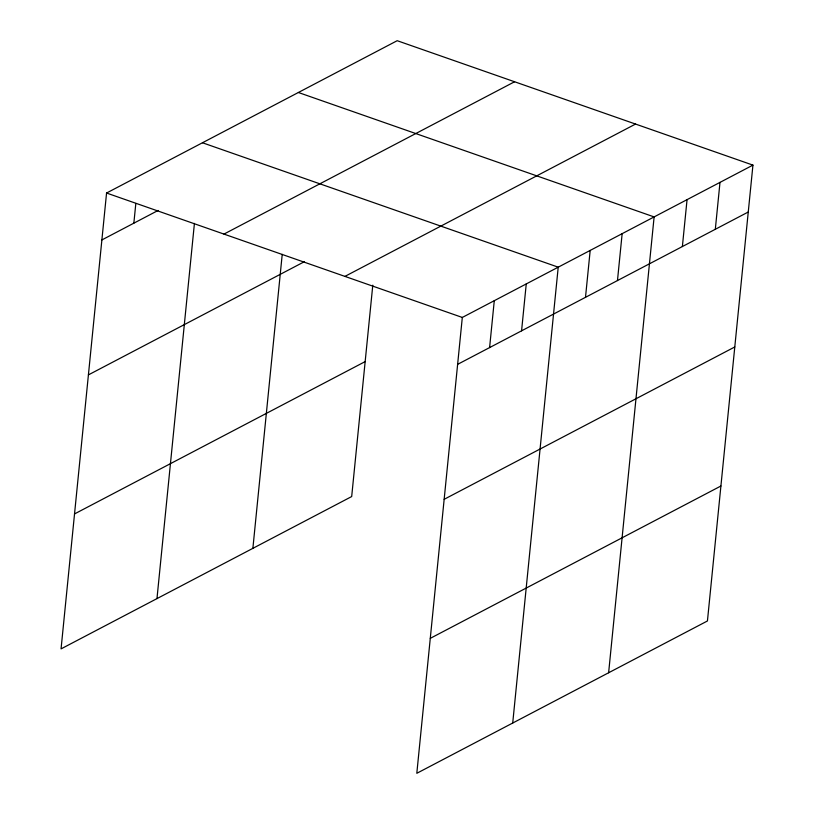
<?xml version="1.0" encoding="UTF-8"?>
<svg xmlns="http://www.w3.org/2000/svg" width="814" height="814" viewBox="0 0 814 814"><rect width="100%" height="100%" fill="white"/><g stroke="black" fill="none" stroke-linecap="round" stroke-linejoin="round"><path stroke-width="1.22" d="M752.94 165.12L462.311 317.45L416.809 773.3L707.437 620.97L752.94 165.12L397.191 40.7L106.563 193.03L61.06 648.88L351.689 496.55L372.792 285.185M133.852 223.178L135.826 203.429M156.97 598.616L194.424 223.402M252.879 548.341L282.224 254.355M489.601 347.588L494.281 300.692M521.571 330.84L526.251 283.933M512.718 723.025L558.221 267.175L202.472 142.765M585.5 297.324L590.181 250.427M617.47 280.565L622.15 233.669M608.628 672.761L654.12 216.911L298.382 92.491M682.376 246.55L687.057 199.644M715.313 229.283L719.993 182.377M101.882 239.937L158.099 210.46M223.962 234.086L514.59 81.756M88.411 374.888L304.385 261.691M344.912 276.394L635.541 124.064M74.532 513.929L365.16 361.599M457.631 364.346L748.259 212.016M444.159 499.308L734.788 346.968M430.28 638.349L720.909 486.009M106.563 193.03L462.311 317.45"/></g></svg>
